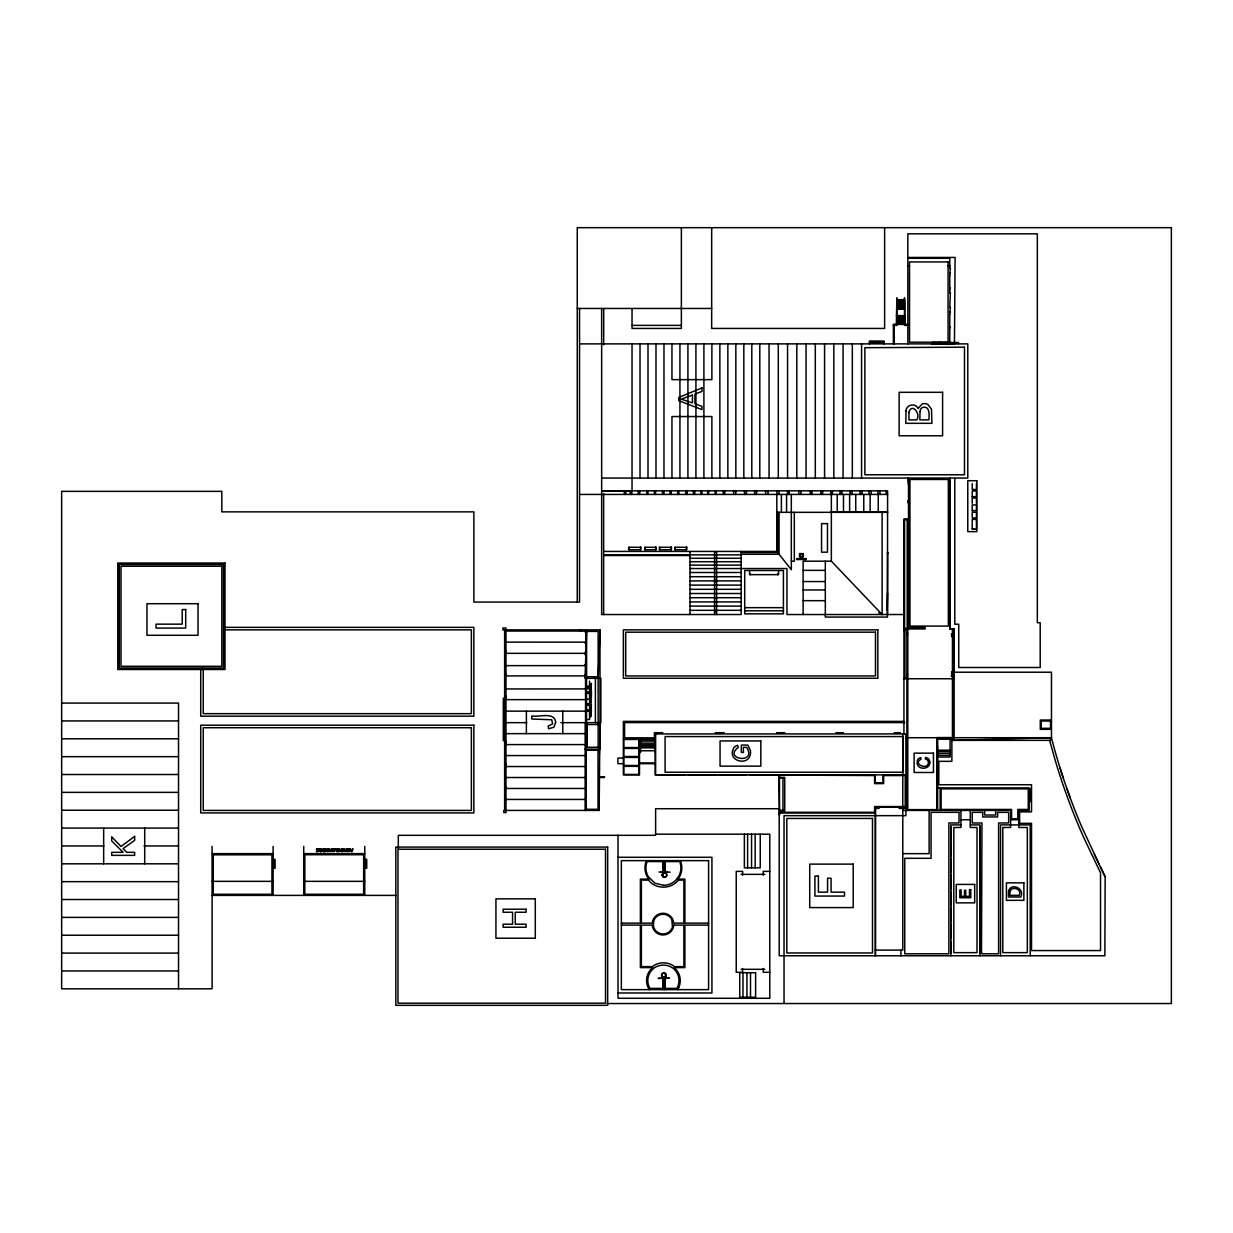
<?xml version="1.0" encoding="UTF-8"?>
<svg xmlns="http://www.w3.org/2000/svg" width="1233" height="1233" viewBox="0 0 1233 1233"><rect width="100%" height="100%" fill="white"/><g stroke="black" fill="none" stroke-linecap="round" stroke-linejoin="round"><path stroke-width="1.5" d="M954.018 630.433L954.018 628.938L949.764 628.938L949.764 478.065M887.467 614.527L887.606 552.137L887.59 553.787M896.329 324.402L896.329 325.358L896.869 297.8L896.869 325.358L893.386 325.358M1100.375 866.753L1105.169 876.786L1104.86 955.76L779.194 955.76L779.194 812.994L875.291 812.994M887.159 610.165L887.529 592.95M586.137 632.051L585.043 632.051L586.137 631.049L505.977 631.049L505.977 812.609L503.773 812.609L503.773 810.42L599.146 810.42L599.993 722.661M586.6 631.404L586.6 676.732L598.144 676.732L598.144 631.404L586.6 631.404L585.043 678.397L600.872 678.273L600.872 722.661L560.845 722.661M505.977 629.863L505.977 627.967L502.91 627.967L502.91 629.863L599.993 629.863L598.144 678.273L598.144 747.275L599.192 749.171M665.173 980.266L664.803 989.637L665.173 978.509M665.358 978.509L665.358 980.266L663.123 980.266L662.753 989.637L663.123 978.509M319.763 849.383L320.549 851.402L321.32 849.383M332.756 849.26L332.386 850.785M341.341 849.383L341.341 851.124M321.613 850.184L320.102 851.186M334.451 850.184L333.835 851.325L332.478 850.832M343.19 850.184L342.574 851.325L341.341 850.986M339.769 850.184L337.827 851.556M331.831 850.323C331.754 847.271 336.794 849.645 334.297 851.494M340.57 850.323L341.788 848.828M318.993 850.184L320.888 851.679L322.075 849.876M341.217 851.34L342.774 851.602L343.575 849.599M343.653 850.631L342.774 848.89L340.817 849.506M349.371 850.184L348.708 851.325M347.182 851.325L349.186 851.494L349.74 849.583M349.833 850.631L348.908 848.905M322.923 849.907L324.063 851.34M318.607 851.094L316.773 849.707L317.528 849.121A2.851 2.574 0.2 0 1 318.653 849.167M332.34 850.076L334.004 849.414M319.008 850.015L320.21 848.828L321.998 849.737M331.862 850.015L333.727 848.967M322.075 850.493L321.181 851.602M645.506 863.485L646.601 860.634M322.923 850.046L323.585 849.26M316.342 849.306L317.698 851.356M350.927 849.891L351.482 851.294C353.64 849.321 348.785 849.891 352.145 849.737L352.931 848.859L351.759 851.649L349.987 848.859L350.804 849.737M327.993 848.859L327.67 849.737L325.512 848.859L327.284 851.649L328.471 848.859L326.452 850.046M352.468 848.859L352.145 849.737M326.452 849.891L327.007 851.294L327.546 849.891M352.022 849.891L351.482 851.294M317.698 851.217L316.634 851.602A2.944 2.682 -0.1 0 0 317.436 851.71C321.012 851.032 314.199 848.936 318.376 849.46M322.46 849.984L323.123 849.075M322.599 849.522L323.339 851.525M349.74 850.755L347.66 851.479M677.688 986.878L676.763 988.388L650.053 988.388L648.851 986.2A15.613 15.613 0 0 1 651.24 970.772C657.312 962.942 670.351 963.297 676.008 971.357A15.613 15.613 0 0 1 677.688 986.878M677.456 989.637L678.828 987.386M1051.472 737.719L951.876 740.355L951.876 761.331L938.806 761.331L938.806 784.743L1031.528 784.743L1031.528 811.884L1019.629 811.884L1019.629 823.336L1031.528 823.336L1031.528 950.566L1100.53 950.566L1100.53 872.825L1083.761 837.608A605.372 605.372 0 0 1 1075.7 818.712A625.624 625.624 0 0 1 1064.68 789.567A646.354 646.354 0 0 1 1054.986 759.543L1049.869 741.187L1051.472 737.719L905.901 737.719M316.573 849.198C321.366 849.136 313.968 848.474 317.682 850.57M334.158 851.124L334.158 849.383M342.913 851.124L342.743 849.26M323.015 849.814L323.817 849.198M317.929 851.279L317.867 850.477M318.438 851.217L316.388 851.371M951.29 675.252L952.169 675.946L951.29 676.439M319.763 849.537L321.166 849.414M348.893 851.094L349.047 849.383L347.367 849.506A1.618 1.464 -0.2 0 1 348.276 849.26L349.278 849.861M322.83 849.414L325.188 849.013M337.626 849.46L339.676 849.861M319.917 849.414L320.78 849.275M341.51 849.414L343.036 849.152M339.106 851.325L339.106 849.183M319.64 849.152L321.459 849.152M663.924 872.887L662.321 875.076L664.479 877.172M664.433 977.384L665.974 974.717L663.878 973.099M337.58 849.183L339.584 849.152M347.182 849.183L348.276 848.951M338.058 848.89L337.765 849.506A1.618 1.464 -0.2 0 1 338.674 849.26L338.89 849.275M348.708 851.186L347.228 850.893L348.492 851.232M333.835 851.186L332.941 851.186M323.4 849.121L324.371 849.013M323.817 849.352L324.711 849.167L324.711 851.34M320.888 851.525L319.624 851.34M333.727 851.525L332.478 851.34M948.778 265.542L949.764 265.542M907.842 265.943L909.522 265.943M948.069 265.943L949.764 265.943M949.61 268.378L950.381 268.378L949.764 273.248M949.61 273.248L950.381 273.248L949.61 275.683M949.61 287.875L950.381 287.875L949.61 290.294M949.61 292.745L950.381 292.745L949.764 307.356M896.869 299.727L904.498 299.727M896.869 300.066L904.498 300.066M896.869 301.068L904.498 301.068M896.869 301.391L904.498 301.391M896.869 302.177L904.498 302.177M896.869 302.501L904.498 302.501M896.869 303.41L904.498 303.41M896.869 303.734L904.498 303.734M896.869 304.582L904.498 304.582M896.869 304.905L904.498 304.905M896.869 305.676L904.498 305.676M896.869 306.015L904.498 306.015M896.869 307.094L904.498 307.094M896.869 307.418L904.498 307.418M949.61 307.356L950.381 307.356L949.764 312.226M577.26 308.466L711.672 308.466M896.869 308.82L904.498 308.82M896.869 309.144L904.498 309.144M949.61 312.226L950.381 312.226L949.61 314.662M896.329 315.633L905.053 315.633M896.869 316.002L904.498 316.002M896.869 316.989L904.498 316.989M896.869 317.374L904.498 317.374M896.869 318.145L904.498 318.145M896.869 318.515L904.498 318.515M896.869 319.439L904.498 319.439M896.869 319.825L904.498 319.825M896.869 320.534L904.498 320.534M896.869 320.904L904.498 320.904M896.869 321.736L904.498 321.736M896.869 322.121L904.498 322.121M896.869 322.661L904.498 322.661M896.869 323.2L904.498 323.2M896.869 323.57L904.498 323.57M907.842 324.402L893.386 324.402L893.386 343.884M893.386 325.096L894.079 324.402L894.125 343.884M632.036 325.373L681.371 325.373M907.842 325.358L904.498 325.358L904.498 297.8L905.053 325.358M949.61 326.837L950.381 326.837L949.61 329.273M869.45 342.45L884.076 342.45M932.117 342.512L935.57 342.512L935.57 343.884M940.609 342.512L940.609 343.884L940.548 342.512L943.646 342.512L943.646 343.884M579.541 343.884L967.782 343.884L967.782 478.065L601.658 478.065M949.764 344.392L931.855 343.884M908.521 484.877L907.842 478.065M601.658 490.842L887.606 490.842L887.467 617.07L825.324 617.07L825.324 561.185M601.658 491.212L632.036 491.212L632.036 343.884M670.043 491.351L671.276 491.351M677.657 491.351L678.782 491.351M685.702 491.351L687.089 491.351M693.485 491.351L694.718 491.351M700.868 491.351L701.87 491.351M707.665 491.351L708.513 491.351M715.202 491.351L716.111 491.351M723.293 491.351L724.742 491.351M733.62 491.351L735.808 491.351M744.547 491.351L746.427 491.351M754.627 491.351L756.569 491.351M765.601 491.351L768.128 491.351M787.548 491.351L789.228 491.351M810.343 491.351L811.915 491.351M820.885 491.351L822.596 491.351M830.718 491.351L832.398 491.351M840.058 491.351L841.892 491.351M850.169 491.351L852.142 491.351M860.079 491.351L862.006 491.351M579.541 494.433L887.606 494.433M972.22 496.637L976.428 496.637M908.521 501.03L907.75 501.03L908.521 501.8M908.521 502.309L907.75 502.309L908.521 503.033M972.22 510.57L976.428 510.57M831.35 511.926L887.606 511.926M776.821 512.327L887.606 512.327M908.521 519.001L903.928 519.001L903.928 733.928M972.22 528.649L974.779 529.219M603.646 551.428L776.821 551.428L776.821 494.433M741.156 552.507L777.684 552.507L791.324 569.723L791.324 494.433M741.156 554.264L779.071 554.264L779.071 512.327M603.646 554.85L741.156 554.85M603.646 555.528L690.018 555.528M690.018 558.287L741.156 558.287M791.324 561.185L794.314 561.185L794.314 512.327M882.119 511.926L882.119 614.527L831.35 561.185L803.13 561.185L803.13 614.527M690.018 561.709L741.156 561.709M907.842 562.818L907.842 567.534M690.018 565.13L741.156 565.13M690.018 568.552L786.962 568.552L786.962 614.527L903.928 614.527M803.13 570.355L825.324 570.355M907.842 572.266L907.842 576.982M690.018 572.497L741.156 572.497M690.018 576.705L741.156 576.705M714.57 579.68L716.573 579.68M690.018 580.897L741.156 580.897M803.13 581.56L825.324 581.56M714.57 581.714L716.573 581.714M907.842 581.714L907.842 586.43M690.018 585.105L741.156 585.105M690.018 589.312L741.156 589.312M803.13 589.96L825.324 589.96M907.842 591.146L907.842 595.878M690.018 593.52L741.156 593.52M690.018 597.712L741.156 597.712M803.13 600.671L825.324 600.671M907.842 600.594L907.842 605.326M690.018 601.92L741.156 601.92M690.018 606.127L741.156 606.127M744.701 607.669L783.417 607.669M907.842 610.042L907.842 614.774M690.018 610.32L741.156 610.32M744.701 610.813L783.417 610.813M714.57 612.123L716.573 612.123M907.842 619.49L907.842 624.206M223.728 627.35L473.873 627.35L473.873 716.173L200.717 716.173L200.717 669.504M908.521 627.505L925.135 627.505L925.135 628.938L903.928 628.938M949.764 628.938L950.088 478.065M223.728 629.863L471.376 629.863L471.376 713.66L203.229 713.66L203.229 668.194M903.928 630.433L904.729 630.433M505.977 642.131L586.137 642.146M585.043 643.148L586.137 643.148M504.636 651.086L505.977 651.086M504.636 652.427L505.977 652.427M585.043 652.319L586.137 652.319M505.977 653.336L586.137 653.336M585.043 654.322L586.137 654.322M585.043 654.523L586.137 654.523M585.043 664.541L586.137 664.541M505.977 665.635L586.137 665.635M954.018 672.216L1051.472 672.216L1051.472 738.043L1054.23 748.231A648.512 648.512 0 0 0 1063.401 778.347M504.636 673.65L505.977 673.65M585.043 674.821L586.137 674.821L585.043 674.99M504.636 674.99L505.977 674.99M505.977 675.9L586.137 675.9M585.66 677.518L585.66 698.232M903.928 678.273L906.887 678.273M953.078 678.273L954.126 678.273M903.943 678.751L954.126 678.751M586.507 686.134L589.559 686.134L589.559 681.155M586.507 687.398L589.559 687.398L589.559 692.437M586.507 688.584L589.559 688.584M505.977 688.954L585.66 688.923M586.507 692.16L589.559 692.16M586.507 693.316L589.559 693.316L589.559 697.755M504.636 696.229L505.977 696.229M504.636 697.57L505.977 697.57M586.507 699.096L589.559 699.096L589.559 704.135M505.977 699.635L585.66 699.635M585.66 701.115L585.66 721.182M61.65 703.087L178.523 703.087L178.523 988.804M586.507 703.843L589.559 703.843M586.507 705.291L589.559 705.291L589.559 710.008L586.507 710.008M505.977 711.148L585.66 711.148M586.507 711.241L589.559 711.241L589.559 719.502L586.507 719.502M1051.472 720.041L1040.282 720.041L1040.282 729.335L1051.472 729.335M61.65 720.935L178.523 720.935M903.989 721.382L623.374 721.382L623.374 774.879L639.495 774.879L639.495 739.029M505.977 722.661L526.784 722.661M904.698 722.584L624.576 722.584L624.576 737.827L654.399 737.827L654.399 732.71L662.737 732.71M585.66 724.095L585.66 743.175M598.144 724.542L586.923 724.542L586.923 747.275L598.144 747.275M715.217 732.71L724.187 732.71M776.528 732.71L784.835 732.71M835.835 732.71L843.372 732.71M894.202 732.71L900.352 732.71M505.977 733.635L585.66 733.635M937.404 738.043L937.296 810.019L906.887 810.019L906.887 628.938M937.296 738.428L953.078 738.428L953.078 628.938M61.65 738.798L178.523 738.798M623.374 739.029L655.201 739.029M937.404 739.029L954.126 739.029L954.126 628.938M638.786 739.476L623.806 739.476L623.806 747.552L638.786 747.552M639.495 740.216L655.201 740.216M951.876 740.355L1049.869 740.355M504.636 741.357L505.977 741.357M640.497 741.912L654.615 741.912M504.636 742.698L505.977 742.698M640.497 743.807L654.615 743.807M505.977 744.593L585.66 744.593M640.497 745.349L654.615 745.349M585.66 746.027L585.66 765.107M937.512 746.289L937.512 748.2M640.497 746.874L654.615 746.874M640.497 747.876L654.615 747.876M638.786 748.431L623.806 748.431L623.806 756.507L638.786 756.507M585.043 749.171L599.993 749.171L599.993 629.863M937.512 749.726L937.512 751.251M937.635 750.203L950.073 750.203M639.495 750.758L655.201 750.758M937.635 751.606L950.073 751.606M639.495 752.469L640.497 752.469L640.497 739.029M655.201 752.469L654.615 739.029M937.635 753.425L950.073 753.425M937.635 755.351L950.073 755.351M505.977 755.567L585.66 755.567M61.65 756.661L178.523 756.661M937.635 757.016L950.073 757.016L950.073 737.719M638.786 757.401L623.806 757.401L623.806 765.477L638.786 765.477M623.374 758.079L617.903 758.079L617.903 763.674L623.374 763.674M937.512 758.881L937.512 760.407M937.512 761.932L937.512 763.458M639.495 762.98L655.201 762.98M639.495 763.674L655.201 763.674M504.636 763.936L505.977 763.936M504.636 765.277L505.977 765.277M505.977 766.541L585.66 766.541M599.146 766.572L599.423 768.714M638.786 766.356L623.806 766.356L623.806 774.432L638.786 774.432M585.66 767.959L585.66 787.055M937.512 771.103L937.512 772.629M937.512 774.154L937.512 775.68M61.65 774.509L178.523 774.509M905.916 774.879L655.201 774.879L655.201 733.928L905.916 733.928L905.916 815.66L784.034 815.66L784.034 1003.539M656.403 775.095L674.235 775.095M698.109 775.095L715.803 775.095M718.392 775.095L736.055 775.095M760.16 775.095L778.778 775.095M604.509 776.79L598.76 776.79L599.146 800.741M600.887 777.052L604.247 777.052M779.472 777.376L784.727 777.376L784.727 811.037L779.472 811.037M505.977 777.514L585.66 777.514M598.76 777.514L604.509 777.514M778.778 778.069L783.803 778.069M937.512 783.309L937.512 784.835M937.512 786.361L937.774 787.887M504.636 786.5L505.977 786.5M504.636 787.841L505.977 787.841M937.512 787.887L1029.216 787.887L1029.216 810.42L1018.797 810.42L1018.797 827.482L1027.336 827.482L1027.336 952.631L1002.799 952.631L1002.799 827.482L1010.598 827.482L1010.598 810.42L902.787 810.42M505.977 788.473L585.66 788.473M1029.216 789.043L1030.264 788.981M585.66 789.906L585.66 808.987M1029.216 789.767L1030.264 789.767M1029.216 790.23L1030.264 790.23L1030.264 788.565M61.65 792.372L178.523 792.372M1029.216 792.31L1030.264 792.31L1030.264 790.661M1029.216 792.696L1030.264 792.696L1030.264 794.206M1029.216 794.699L1030.264 794.699L1030.264 796.348M1029.216 796.333L1030.264 796.333M1029.216 797.905L1030.264 797.905M1029.216 798.46L1030.264 798.46L1030.264 796.826M1029.216 798.876L1030.264 798.876L1030.264 801.727L1029.216 801.727M505.977 799.446L585.66 799.446M1029.216 799.338L1030.264 799.338M599.146 805.057L598.76 810.42M905.916 807.261L875.291 807.261L875.291 955.76M875.291 808.416L879.16 808.416M899.15 808.416L905.916 808.416M778.778 808.725L655.617 808.725L655.617 835.311L398.305 835.311L398.305 848.597M584.689 809.989L599.146 809.85M61.65 810.235L178.523 810.235M778.778 810.343L783.803 810.343M779.472 812.3L874.598 812.3L874.598 806.567L905.222 806.567L905.222 775.557L883.645 775.557L883.645 783.618L874.598 783.618L874.598 775.557L749.248 774.879M779.472 814.057L778.778 774.879M1010.598 818.789L1018.797 818.789M960.939 819.76L970.279 819.76M1010.598 819.76L1018.797 819.76M960.939 824.908L950.797 824.908L950.797 955.76M970.279 824.908L980.035 824.908L980.035 955.76M950.797 827.05L950.797 840.413M980.035 827.05L980.035 840.413M61.65 828.083L178.523 828.083M655.617 834.186L769.793 834.186L769.793 998.283L618.01 998.283L618.01 835.311M950.797 841.892L950.797 856.642M980.035 841.892L980.035 856.642M61.65 845.946L103.803 845.946M144.03 845.946L178.523 845.946M328.795 849.013L330.876 851.279L331.323 849.013M337.148 849.013L335.114 848.859L336.686 849.321L336.686 851.649L337.148 848.859M344.192 849.013L344.67 851.649L344.192 848.859M346.288 849.013L346.75 851.649L346.288 848.859M344.67 850.154L346.288 850.292L344.67 850.462M344.67 850.616L346.288 850.616M324.711 851.202L323.601 851.587L322.414 850.184M324.387 851.494L325.188 851.494M331.323 851.494L331.323 848.859M349.987 848.859L351.759 851.649M212.091 853.637L273.125 853.637M303.719 853.637L364.752 853.637M902.787 853.652L929.127 853.652L929.127 810.42M618.01 857.289L711.934 857.289L711.934 992.981L618.01 992.981M950.797 858.353L950.797 872.532M980.035 858.353L980.035 872.532M273.125 859.447L275.098 859.447L275.098 868.202L273.125 868.202M364.752 859.447L366.74 859.447L366.74 868.202L364.752 868.202M665.388 871.762L665.388 870.02L663.154 870.02L662.784 860.634L662.784 862.684L664.834 862.684L665.204 871.762M61.65 863.809L178.523 863.809M769.793 871.377L763.242 871.377L763.242 875.183M663.493 872.64L665.481 872.887M741.095 874.367L764.938 874.367M950.797 874.305L950.797 889.61M980.035 874.305L980.035 889.61M212.091 881.348L273.125 881.348M303.719 881.348L364.752 881.348M61.65 881.657L178.523 881.657M950.797 891.428L950.797 905.793M980.035 891.428L980.035 905.793M212.091 895.389L396.055 895.389M61.65 899.52L178.523 899.52M950.797 907.318L950.797 921.976M980.035 907.318L980.035 921.976M61.65 917.383L178.523 917.383M621.355 923.132L640.389 923.132L640.389 879.114L649.005 879.114L647.649 877.418A18.433 18.433 0 0 1 645.491 863.485M708.59 923.132L684.885 923.132L684.885 879.114L677.811 879.114L679.568 876.709A18.433 18.433 0 0 0 681.094 862.684L680.2 860.634M950.797 923.81L950.797 938.76M980.035 923.81L980.035 938.76M621.355 925.104L640.389 925.104L640.389 967.612L652.766 967.612L650.284 969.986A16.861 16.861 0 0 0 647.695 986.647L649.313 989.637M708.59 925.104L684.885 925.104L684.885 967.612L674.158 967.612L677.025 970.618A16.861 16.861 0 0 1 678.828 987.386M61.65 935.23L178.523 935.23M950.797 941.01L950.797 953.494M980.035 941.01L980.035 953.494M875.291 950.104L902.787 950.104L902.787 733.928M61.65 953.094L178.523 953.094M741.095 969.308L764.938 969.308M61.65 970.957L178.523 970.957M769.793 972.298L763.242 972.298L763.242 968.491M662.876 977.63L664.864 977.63M658.314 978.37L669.488 978.139L658.499 978.37M662.753 987.587L664.803 987.587M607.191 1003.539L1171.35 1003.539L1171.35 227.673L577.26 227.673L577.26 602.074M324.356 851.202L323.031 850.708M348.615 848.982L347.182 849.599M342.127 849.105L342.897 849.537M663.801 885.356L655 883.198L648.45 876.94A17.509 17.509 0 0 1 646.4 863.701L647.233 861.559L679.599 861.559L680.215 862.946A17.509 17.509 0 0 1 678.751 876.262L676.054 879.946A17.509 17.509 0 0 1 663.801 885.356M323.601 851.448L325.188 851.649L325.188 848.859M337.58 851.325L340 850.986L339.322 848.905M338.058 851.633L339.815 851.325L340.138 849.583M348.615 848.828L349.602 849.506M341.788 851.679L340.678 850.77M334.035 848.89L334.513 851.202L331.939 850.77M333.819 849.183L334.436 850.076M320.981 849.183L321.597 850.076M878.728 612.832L882.119 614.527M332.756 851.248L332.309 850.184M340.986 851.34L340.57 850.184M332.247 851.34L331.831 850.184M330.644 851.649L329.242 849.414L328.795 851.649L328.795 848.859M1066.761 788.211A613.695 613.695 0 0 0 1081.649 826.634L1099.173 864.256M1094.318 854.284L1105.169 876.786M662.784 862.684L663.154 871.762M665.204 870.02L664.834 860.634L664.834 862.684M586.816 722.492L586.923 747.275M1030.218 955.76L1030.218 824.908L1000.549 824.908L1000.549 955.76M1017.826 818.789L1017.826 809.449L1028.245 809.449L1028.245 788.858L941.133 788.858L941.133 809.449L1011.569 809.449L1011.569 818.789M995.663 810.42L995.663 815.013L984.628 815.013L984.628 810.42M976.428 483.536L976.428 489.47L972.22 489.47L972.22 483.536M976.428 496.976L976.428 490.981L972.22 490.981L972.22 496.976M976.428 503.311L976.428 498.024L972.22 498.024L972.22 503.311M976.428 510.924L976.428 504.914L972.22 504.914L972.22 510.924M970.279 810.42L970.279 827.482L977.014 827.482L977.014 952.631L953.803 952.631L953.803 827.482L960.939 827.482L960.939 810.42M958.488 343.884L958.488 342.512L952.924 342.512L952.924 343.884M954.758 342.512L954.758 343.884M954.804 478.342L954.804 624.222L958.735 624.222L958.735 667.5L1040.19 667.5L1040.19 622.727L1037.323 622.727L1037.323 233.808L907.842 233.808L907.842 257.45L955.097 257.45L954.465 343.884M953.787 342.512L953.787 343.884M953.71 628.938L953.71 678.273M952.446 628.938L952.446 737.581L936.972 737.581L936.972 809.634L907.781 809.634L907.842 519.001M951.999 343.884L951.999 342.512L948.716 342.512L948.716 343.884M951.876 737.719L951.876 739.029M951.044 342.512L951.044 343.884M950.381 342.512L950.381 343.884M949.764 268.378L949.764 258.313L907.842 258.313L907.842 343.884M949.764 275.683L949.764 287.875M949.764 290.294L949.764 292.745M949.764 314.662L949.764 326.837M949.764 329.273L949.764 343.884M947.992 343.884L947.992 342.512L944.401 342.512L944.401 343.884M947.761 342.512L947.761 343.884M945.341 342.512L945.341 343.884M940.085 343.884L940.085 342.512L936.479 342.512L936.479 343.884M940.163 787.887L940.163 810.42M939.839 342.512L939.839 343.884M937.512 737.966L937.589 810.42M937.419 342.512L937.434 343.884M934.691 342.512L934.691 343.884M934.599 342.512L934.599 343.884M908.521 478.065L908.521 628.938M908.382 501.03L908.382 501.8M908.243 551.737L908.243 558.087M907.241 324.402L907.241 325.358M907.38 632.267L907.38 635.781M907.38 673.927L907.38 675.499M904.93 628.938L904.93 678.273M900.891 950.104L900.891 955.76M886.219 490.842L886.219 494.433M884.616 227.673L884.616 328.44L711.672 328.44L711.672 227.673M884.076 343.884L884.076 341.048L869.45 341.048L869.45 343.884M882.951 774.879L882.951 782.924L875.291 782.924L875.291 774.879M879.93 490.842L879.93 494.433M878.25 494.433L878.25 512.327M877.911 490.842L877.911 494.433M875.538 807.261L875.538 955.76M871.207 490.842L871.207 494.433M870.144 494.433L870.144 512.327M869.095 490.842L869.095 494.433M863.778 494.433L863.778 512.327M862.006 490.842L862.006 494.433M861.574 343.884L861.574 478.065M860.079 490.842L860.079 494.433M855.733 494.433L855.733 512.327M852.327 343.884L852.327 478.065M852.142 490.842L852.142 494.433M850.169 490.842L850.169 494.433M849.629 494.433L849.629 512.327M843.48 494.433L843.48 512.327M843.064 343.884L843.064 478.065M841.892 490.842L841.892 494.433M840.058 490.842L840.058 494.433M837.222 494.433L837.222 512.327M833.816 343.884L833.816 478.065M832.398 490.842L832.398 494.433M831.35 494.433L831.35 561.185M830.718 490.842L830.718 494.433M824.569 343.884L824.569 478.065M822.596 490.842L822.596 494.433M820.885 490.842L820.885 494.433M815.306 343.884L815.306 478.065M811.915 490.842L811.915 494.433M810.343 490.842L810.343 494.433M806.058 343.884L806.058 478.065M805.611 558.626L805.611 559.505M800.926 490.842L800.926 494.433M798.768 490.842L798.768 494.433M797.628 558.626L797.628 559.505M796.811 343.884L796.811 478.065M789.228 490.842L789.228 494.433M787.563 343.884L787.563 478.065M787.548 490.842L787.548 494.433M786.577 494.433L786.577 512.327M782.97 778.069L782.97 810.343M781.383 494.433L781.383 512.327M779.472 775.48L779.472 815.66M779.056 490.842L779.056 494.433M778.578 570.494L778.578 574.655L749.541 574.655L749.541 570.494M778.3 343.884L778.3 478.065M777.746 573.792L777.746 574.655M777.684 512.327L777.684 552.507M776.99 490.842L776.99 494.433M769.053 343.884L769.053 478.065M768.128 490.842L768.128 494.433M765.601 490.842L765.601 494.433M760.252 834.186L760.252 867.847L744.362 867.847L744.362 834.186M759.805 343.884L759.805 478.065M756.569 490.842L756.569 494.433M755.151 834.186L755.151 867.847M754.627 490.842L754.627 494.433M751.806 343.884L751.806 478.065M751.56 834.186L751.56 867.847M750.512 972.698L750.512 997.266M750.373 573.792L750.373 574.655M747.614 834.186L747.614 867.847M746.936 972.698L746.936 997.266M746.643 774.879L718.392 774.879M746.427 490.842L746.427 494.433M744.547 490.842L744.547 494.433M743.823 343.884L743.823 478.065M742.975 972.698L742.975 997.266M742.62 875.183L742.62 871.377L736.24 871.377L736.24 972.298L742.62 972.298L742.62 968.491M741.156 551.428L741.156 614.527L601.658 614.527L601.658 308.466M735.839 343.884L735.839 478.065M735.808 490.842L735.808 494.433M733.62 490.842L733.62 494.433M727.855 343.884L727.855 478.065M724.742 490.842L724.742 494.433M723.293 490.842L723.293 494.433M719.872 343.884L719.872 478.065M716.573 614.527L716.573 551.752L714.57 551.752L714.57 614.527M716.111 490.842L716.111 494.433M715.803 774.879L687.49 774.879M715.202 490.842L715.202 494.433M711.888 343.884L711.888 379.641L671.954 379.641L671.954 343.884M711.888 478.065L711.888 416.538L671.954 416.538L671.954 478.065M708.513 490.842L708.513 494.433M707.665 490.842L707.665 494.433M703.904 343.884L703.904 478.065M701.87 490.842L701.87 494.433M700.868 490.842L700.868 494.433M695.921 343.884L695.921 478.065M694.718 490.842L694.718 494.433M693.485 490.842L693.485 494.433M690.018 551.428L690.018 614.527M687.922 343.884L687.922 478.065M687.089 490.842L687.089 494.433M686.319 547.282L686.319 549.733M685.702 490.842L685.702 494.433M685.163 774.879L656.403 774.879M681.371 227.673L681.371 328.44L632.036 328.44L632.036 308.466M679.938 343.884L679.938 478.065M678.782 490.842L678.782 494.433M677.657 490.842L677.657 494.433M675.191 547.282L675.191 549.733M671.276 490.842L671.276 494.433M670.999 547.282L670.999 549.733M670.197 872.132L659.023 872.024M670.043 490.842L670.043 494.433M667.284 871.885L661.258 871.885M663.971 343.884L663.971 478.065M663.94 490.842L663.94 494.433M663.339 870.02L663.339 871.762M663.323 978.509L663.323 980.266M662.506 490.842L662.506 494.433M659.763 547.282L659.763 549.733M655.987 343.884L655.987 478.065M655.524 490.842L655.524 494.433M655.679 547.282L655.679 549.733M655.617 733.928L655.617 774.879M654.446 490.842L654.446 494.433M648.003 343.884L648.003 478.065M647.864 490.842L647.864 494.433M646.847 490.842L646.847 494.433M645.167 547.282L645.167 549.733M640.374 547.282L640.374 549.733M640.019 343.884L640.019 478.065M639.68 490.842L639.68 494.433M638.786 739.029L638.786 774.879M638.293 490.842L638.293 494.433M631.743 490.842L631.743 494.433M630.217 490.842L630.217 494.433M629.092 547.282L629.092 549.733M625.763 490.842L625.763 494.433M624.33 490.842L624.33 494.433M603.708 308.466L603.708 344.793M603.646 493.693L603.646 614.527M599.377 749.171L599.377 752.808M595.385 678.273L595.385 722.661M591.393 696.429L591.393 690.511L590.653 696.429M586.507 678.273L586.507 722.661M586.137 629.863L586.137 678.273M585.66 675.9L585.598 810.42M585.382 722.661L585.382 810.42M582.038 629.863L582.038 631.049M579.757 629.863L579.757 631.049M579.541 308.466L579.541 602.074L473.873 602.074L473.873 511.865L221.817 511.865L221.817 491.351L61.65 491.351L61.65 988.804L212.091 988.804L212.091 846.362M562.772 711.148L562.772 733.635M526.383 711.148L526.383 733.635M504.636 629.863L504.636 810.42M503.326 698.155L503.326 740.771M365.8 859.447L365.8 868.202M364.752 846.362L364.752 895.389M303.719 846.362L303.719 895.389M274.173 859.447L274.173 868.202M273.125 846.362L273.125 895.389M144.708 828.083L144.708 863.809M103.664 828.083L103.664 863.809M1070.259 797.967A634.024 634.024 0 0 1 1060.195 768.406M1008.486 891.49L1008.44 896.992L1020.77 896.992C1025.347 888.068 1010.413 882.227 1008.486 891.49M908.983 412.238L908.891 419.867L916.782 419.867C921.143 413.625 911.619 402.482 908.983 412.238M919.988 411.622L919.864 419.867L928.85 419.867C929.235 415.691 930.16 405.734 922.993 407.368A3.961 3.961 0 0 0 920.311 410.003L919.988 411.622M1009.95 891.521L1009.889 895.358L1019.306 895.358C1022.28 888.947 1011.661 885.525 1009.95 891.521M929.805 762.426C930.283 768.606 920.573 770.271 917.814 765.385A5.98 5.98 0 0 1 917.121 763.196L917.306 760.699A4.516 4.516 0 0 1 918.523 758.711L920.65 757.54L921.036 759.143C911.649 764.599 930.206 771.118 928.202 761.285A3.283 3.283 0 0 0 927.17 759.805L925.274 758.958L925.69 757.324L928.156 758.557A4.655 4.655 0 0 1 929.543 760.638L929.805 762.426M906.008 410.82L905.808 423.32L931.932 423.32L931.501 409.14L927.771 404.378A7.645 7.645 0 0 0 922.238 403.915L918.03 408.508C915.641 402.59 906.301 404.64 906.008 410.82M555.667 722.492L553.894 727.223L548.608 728.795L548.223 726.006L552.646 723.925L551.737 719.779L531.808 719.009L531.808 715.895C538.42 717.621 554.804 711.117 555.667 722.492M732.618 750.681C729.489 761.717 748.169 765.554 750.265 754.781A10.789 10.789 0 0 0 750.373 750.435L747.814 745.071L741.326 745.071L741.341 752.484L743.391 752.484L743.391 747.337L746.643 747.337C757.555 764.506 722.492 759.466 738.228 747.429L737.642 745.333L736.055 745.903L733.805 747.691L732.618 750.681M652.642 920.912L652.272 923.132L641.376 923.132L641.376 880.1L648.543 880.1C655.509 889.517 671.322 889.455 678.304 880.1L683.899 880.1L683.899 923.132L673.773 923.132L672.648 919.032A10.881 10.881 0 0 0 652.642 920.912M653.598 921.205L653.413 926.322A9.879 9.879 0 0 0 662.676 933.982L665.25 933.751A9.879 9.879 0 0 0 672.478 927.031L671.769 919.494A9.879 9.879 0 0 0 653.598 921.205M673.804 925.104L673.434 927.324A10.881 10.881 0 0 1 665.466 934.722L662.645 934.984A10.881 10.881 0 0 1 652.442 926.538L652.303 925.104L641.376 925.104L641.376 966.626L652.365 966.626C658.622 961.478 668.24 961.617 674.559 966.626L683.899 966.626L683.899 925.104L673.804 925.104M134.644 836.406L121.004 846.455L111.725 836.837L111.725 840.952L123.084 852.327L111.725 852.327L111.725 855.363L134.644 855.363L134.644 852.327L126.706 852.327L123.038 848.581L134.644 840.413L134.644 836.406M663.878 872.733L663.308 872.964A2.343 2.343 0 0 0 662.676 876.493A2.343 2.343 0 0 0 666.282 876.493A2.343 2.343 0 0 0 665.65 872.964L663.878 872.733M665.049 977.307L662.707 977.307A2.343 2.343 0 0 1 662.09 973.777A2.343 2.343 0 0 1 665.681 973.777A2.343 2.343 0 0 1 665.049 977.307M701.962 387.933L678.797 397.411L678.797 400.71L701.962 409.603L701.962 406.351L694.934 403.808L694.934 394.113L701.962 391.416L701.962 387.933M692.453 395.069L681.232 399.122L692.453 402.914L692.453 395.069M948.069 261.935L909.522 261.935L909.522 342.188L948.069 342.188L948.069 261.935M964.483 347.182L864.872 347.691L864.872 474.767L964.483 474.767L964.483 347.182M942.598 392.31L899.134 392.31L899.134 435.773L942.598 435.773L942.598 392.31M948.347 479.467L909.939 479.467L909.939 626.087L948.347 626.087L948.347 479.467M976.844 480.716L967.782 480.716L967.782 531.639L976.844 531.639L976.844 480.716M976.428 512.296L972.22 512.296L972.22 517.922L976.428 517.922L976.428 512.296M976.428 519.386L972.22 519.386L972.22 529.219L976.428 529.219L976.428 519.386M907.195 519.648L904.575 519.648L904.575 628.291L907.195 628.291L907.195 519.648M827.482 523.609L821.548 523.609L821.548 552.168L827.482 552.168L827.482 523.609M640.806 547.282L628.66 547.282L628.66 549.733L640.806 549.733L640.806 547.282M656.126 547.282L644.736 547.282L644.736 549.733L656.126 549.733L656.126 547.282M671.43 547.282L659.331 547.282L659.331 549.733L671.43 549.733L671.43 547.282M686.75 547.282L674.759 547.282L674.759 549.733L686.75 549.733L686.75 547.282M803.315 553.617L799.523 553.617L799.523 556.931L803.315 556.931L803.315 553.617M802.837 554.095L799.986 554.095L799.986 556.453L802.837 556.453L802.837 554.095M806.12 558.626L796.626 558.626L796.626 559.505L806.12 559.505L806.12 558.626M225.007 563.049L117.782 563.049L117.782 669.504L225.007 669.504L225.007 563.049M223.512 564.544L119.277 564.544L119.277 668.009L223.512 668.009L223.512 564.544M221.817 566.255L120.988 566.255L120.988 666.298L221.817 666.298L221.817 566.255M783.417 570.494L744.701 570.494L744.701 613.834L783.417 613.834L783.417 570.494M198.035 603.708L146.974 603.708L146.974 635.272L198.035 635.272L198.035 603.708M185.705 609.534L182.207 609.534L182.207 624.16L156.021 624.16L156.021 628.09L185.705 628.09L185.705 609.534M877.834 629.863L623.374 629.863L623.374 678.273L877.834 678.273L877.834 629.863M875.492 632.19L625.701 632.19L625.701 675.946L875.492 675.946L875.492 632.19M952.816 633.793L951.568 633.793L951.568 636.552L952.816 636.552L952.816 633.793M952.816 671.769L951.676 671.769L951.676 674.281L952.816 674.281L952.816 671.769M591.393 683.467L590.653 690.233L591.393 683.467M591.393 697.446L590.653 703.55L591.393 697.446M591.393 704.767L590.653 709.591L591.393 704.767M591.393 710.116L590.653 716.697L591.393 710.116M1050.516 721.012L1041.238 721.012L1041.238 728.318L1050.516 728.318L1050.516 721.012M473.873 725.204L200.717 725.204L200.717 812.917L473.873 812.917L473.873 725.204M471.376 727.717L203.229 727.717L203.229 810.42L471.376 810.42L471.376 727.717M903.28 736.563L665.096 736.563L665.096 772.228L903.28 772.228L903.28 736.563M760.823 740.956L720.057 740.956L720.057 766.14L760.823 766.14L760.823 740.956M598.036 750.265L586.153 750.265L586.153 809.31L598.036 809.31L598.036 750.265M933.458 753.132L914.1 753.132L914.1 772.475L933.458 772.475L933.458 753.132M1030.264 795.1L1029.216 795.1L1030.264 795.131M959.012 812.347L931.054 812.347L931.054 858.307L904.729 858.307L904.729 953.818L948.855 953.818L948.855 822.981L959.012 822.981L959.012 812.347M982.686 812.347L972.22 812.347L972.22 822.981L981.961 822.981L981.499 951.552L981.961 953.818L998.607 953.818L998.607 822.981L1008.656 822.981L1008.656 812.347L997.605 812.347L997.605 816.955L982.686 816.955L982.686 812.347M872.502 818.45L786.824 818.45L786.824 952.97L872.502 952.97L872.502 818.45M607.669 847.086L395.824 847.086L395.824 1005.327L607.669 1005.327L607.669 847.086M605.511 849.229L397.982 849.229L397.982 1003.184L605.511 1003.184L605.511 849.229M271.938 854.808L213.263 854.808L213.263 894.264L271.938 894.264L271.938 854.808M363.658 854.731L304.813 854.731L304.813 894.264L363.658 894.264L363.658 854.731M708.59 860.634L621.355 860.634L621.355 989.637L708.59 989.637L708.59 860.634M853.19 864.117L809.727 864.117L809.727 907.58L853.19 907.58L853.19 864.117M818.404 876.093L814.921 876.093L814.921 896.067L844.513 896.067L844.513 892.153L831.073 892.153L831.073 878.25L827.574 878.25L827.574 892.153L818.404 892.153L818.404 876.093M1023.883 882.843L1006.405 882.843L1006.405 900.337L1023.883 900.337L1023.883 882.843M974.671 884.415L956.222 884.415L956.222 902.864L974.671 902.864L974.671 884.415M970.756 889.625L969.462 889.625L969.462 896.329L965.763 896.329L965.763 890.288L964.483 890.288L964.483 896.329L961.139 896.329L961.139 889.872L959.844 889.872L959.844 897.763L970.756 897.763L970.756 889.625M535.292 898.842L495.928 898.842L495.928 938.221L535.292 938.221L535.292 898.842M526.09 909.214L503.126 909.214L503.126 912.25L512.558 912.25L512.558 924.195L503.126 924.195L503.126 927.231L526.09 927.231L526.09 924.195L515.271 924.195L515.271 912.25L526.09 912.25L526.09 909.214M755.613 972.698L739.738 972.698L739.738 997.266L755.613 997.266L755.613 972.698M663.385 876.879A2.173 2.173 0 0 0 666.652 874.998A2.173 2.173 0 0 0 663.385 873.103A2.173 2.173 0 0 0 663.385 876.879M662.337 976.813A2.173 2.173 0 0 0 665.974 975.842A2.173 2.173 0 0 0 663.323 973.176A2.173 2.173 0 0 0 662.337 976.813"/></g></svg>
